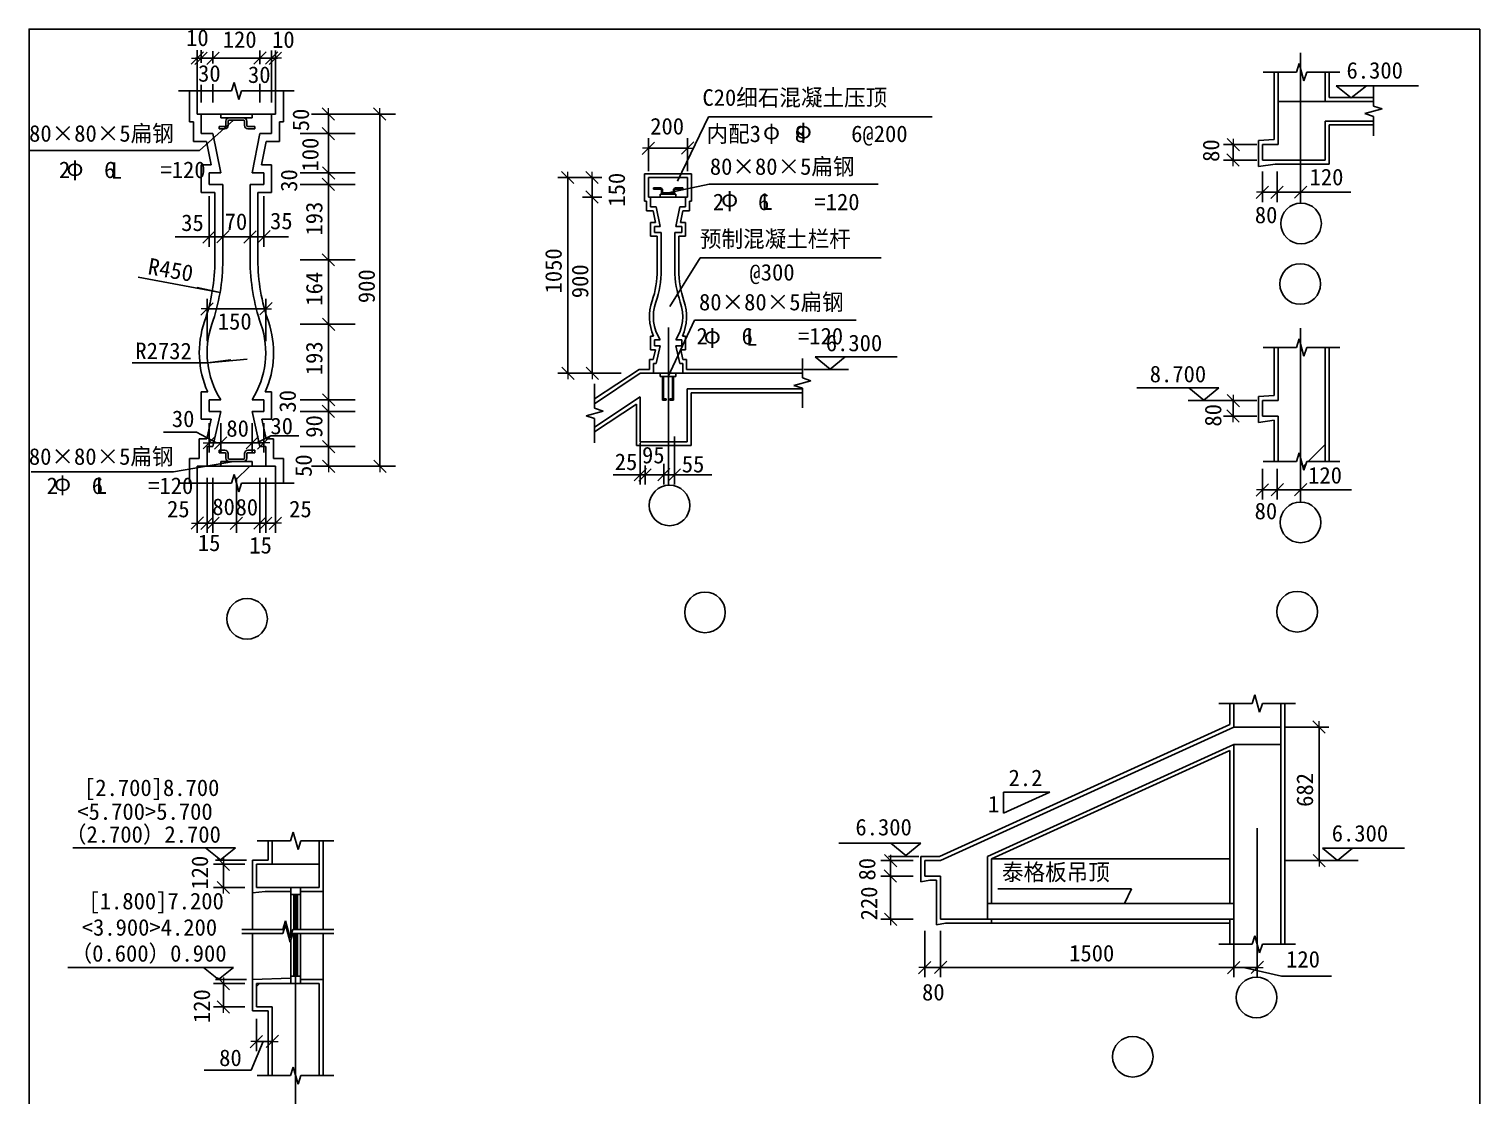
# Model space of a CAD drawing. Header units: metres. Extents: x 61486 to 98583, y -574 to 51360.
# Drawn here: x 61486 to 98583, y 24092 to 51360 of the extents above; entities that cross this region are included whole.
import ezdxf

# ---------------------------------------------------------------- set-up
doc = ezdxf.new("R2010")
doc.units = ezdxf.units.M
for name, color, linetype in [('AXIS', 3, 'Continuous'), ('OTHER', 7, 'Continuous'), ('PUB_DIM', 3, 'Continuous'), ('Q', 4, 'Continuous')]:
    doc.layers.add(name, color=color, linetype=linetype)
pattern_1 = [(45, (0, 0), (-3367.6, 3367.6), [])]

# ---------------------------------------------------------------- blocks, each defined once
blk = doc.blocks.new('_DIMX')
at = {"lineweight": 15}
blk.add_line((-150, 0), (150, 0), dxfattribs=at)
blk.add_lwpolyline([(-153.99, -153.92), (159.83, 160.12)])

msp = doc.modelspace()

# ---------------------------------------------------------------- hatches: boundary and pattern name
h = msp.add_hatch()
h.set_pattern_fill('ANSI31', scale=3000)
h.paths.add_polyline_path([(93423.49, 48407.92), (93023.49, 48407.92), (93023.49, 48007.92), (94623.49, 48007.92), (94623.49, 49007.92), (95862.76, 49007.92), (95862.76, 49127.92), (95642.76, 49197.92), (96082.76, 49317.92), (95862.76, 49387.92), (95862.76, 49507.92), (93423.49, 49507.92)])
h.paths.add_polyline_path([(94623.49, 49507.92), (94623.49, 50258.72), (94153.49, 50258.72), (94083.49, 50038.72), (93963.49, 50478.72), (93893.49, 50258.72), (93423.49, 50258.72), (93423.49, 49507.92)])
h = msp.add_hatch()
h.set_pattern_fill('ANSI31', scale=3000)
h.paths.add_polyline_path([(66849, 49557.28), (66729, 49997.28), (66659, 49777.28), (65789, 49777.28), (65789, 49186.61), (67789, 49186.61), (67789, 49777.28), (66919, 49777.28)])
h.paths.add_polyline_path([(65789, 40186.61), (65789, 39753.33), (66659, 39753.33), (66729, 39973.33), (66849, 39533.33), (66919, 39753.33), (67789, 39753.33), (67789, 40186.61)])
h = msp.add_hatch()
h.set_pattern_fill('AN33C', scale=1500)
h.set_pattern_definition(pattern_1)
h.paths.add_polyline_path([(67789, 49186.61), (67789, 49777.28), (66919, 49777.28), (66849, 49557.28), (66729, 49997.28), (66659, 49777.28), (65789, 49777.28), (65789, 49186.61)])
h.paths.add_polyline_path([(65789, 40186.61), (65789, 39753.33), (66659, 39753.33), (66729, 39973.33), (66849, 39533.33), (66919, 39753.33), (67789, 39753.33), (67789, 40186.61)])
h = msp.add_hatch()
h.set_pattern_fill('AN33C', scale=1500)
h.set_pattern_definition(pattern_1)
h.paths.add_polyline_path([(94623.49, 49007.92), (95862.76, 49007.92), (95862.76, 49127.92), (95642.76, 49197.92), (96082.76, 49317.92), (95862.76, 49387.92), (95862.76, 49507.92), (93423.49, 49507.92), (93423.49, 48407.92), (93023.49, 48407.92), (93023.49, 48007.92), (94623.49, 48007.92)])
h = msp.add_hatch()
h.set_pattern_fill('ANSI31', scale=3000)
h.paths.add_polyline_path([(93998.49, 40400.14), (94083.49, 40088.48), (94153.49, 40308.48), (94623.49, 40308.48), (94623.49, 43220.96), (94153.49, 43220.96), (94083.49, 43000.96), (93998.49, 43312.63)])
h.paths.add_polyline_path([(93998.49, 43312.63), (93963.49, 43440.96), (93893.49, 43220.96), (93423.49, 43220.96), (93423.49, 41865.02), (93023.49, 41865.02), (93023.49, 41465.02), (93423.49, 41465.02), (93423.49, 40308.48), (93893.49, 40308.48), (93963.49, 40528.48), (93998.49, 40400.14)])
h = msp.add_hatch()
h.set_pattern_fill('AN33C', scale=1500)
h.set_pattern_definition(pattern_1)
h.paths.add_polyline_path([(78313.52, 42162.94), (81258.91, 42162.94), (81258.91, 42182.94), (81038.91, 42252.94), (81478.91, 42372.94), (81258.91, 42442.94), (81258.91, 42562.94), (78023.82, 42562.94), (78023.82, 42479.17), (77967.39, 42479.17), (77967.39, 41879.17), (77872.44, 41879.17), (77872.44, 41909.17), (77937.39, 41909.17), (77937.39, 42479.17), (77710.25, 42479.17), (77710.25, 41909.17), (77775.2, 41909.17), (77775.2, 41879.17), (77680.25, 41879.17), (77680.25, 42479.17), (77623.82, 42479.17), (77623.82, 42562.94), (77113.52, 42562.94), (75946.34, 41784.82), (75946.34, 41666.67), (76166.34, 41596.67), (75726.34, 41476.67), (75946.34, 41406.67), (75946.34, 41183.9), (77113.52, 41962.02), (77113.52, 40812.94), (78313.52, 40812.94)])
h = msp.add_hatch()
h.set_pattern_fill('ANSI31', scale=3000)
h.paths.add_polyline_path([(78313.52, 42162.94), (81258.91, 42162.94), (81258.91, 42182.94), (81038.91, 42252.94), (81478.91, 42372.94), (81258.91, 42442.94), (81258.91, 42562.94), (78023.82, 42562.94), (78023.82, 42479.17), (77967.39, 42479.17), (77967.39, 41879.17), (77872.44, 41879.17), (77872.44, 41909.17), (77937.39, 41909.17), (77937.39, 42479.17), (77710.25, 42479.17), (77710.25, 41909.17), (77775.2, 41909.17), (77775.2, 41879.17), (77680.25, 41879.17), (77680.25, 42479.17), (77623.82, 42479.17), (77623.82, 42562.94), (77113.52, 42562.94), (75946.34, 41784.82), (75946.34, 41666.67), (76166.34, 41596.67), (75726.34, 41476.67), (75946.34, 41406.67), (75946.34, 41183.9), (77113.52, 41962.02), (77113.52, 40812.94), (78313.52, 40812.94)])
h = msp.add_hatch()
h.set_pattern_fill('ANSI31', scale=3000)
h.paths.add_polyline_path([(84789.83, 29708.16), (84789.83, 28608.16), (85989.83, 28608.16), (85989.83, 30214.23), (92289.83, 33077.87), (93489.83, 33077.87), (93489.83, 33517.25), (92289.83, 33517.25), (84789.83, 30108.16), (84389.83, 30108.16), (84389.83, 29708.16)])
h.paths.add_polyline_path([(92289.83, 30108.16), (93489.83, 30108.16), (93489.83, 33077.87), (92289.83, 33077.87)])
h.paths.add_polyline_path([(92829.83, 34344.66), (92759.83, 34124.66), (92289.83, 34124.66), (92289.83, 33517.25), (93489.83, 33517.25), (93489.83, 34124.66), (93019.83, 34124.66), (92949.83, 33904.66)])
h.paths.add_polyline_path([(92889.83, 30108.16), (92289.83, 30108.16), (92289.83, 28608.16), (92889.83, 28608.16)])
h.paths.add_polyline_path([(92889.83, 28608.16), (93489.83, 28608.16), (93489.83, 30108.16), (92889.83, 30108.16)])
h.paths.add_polyline_path([(92889.83, 27968.01), (92949.83, 27748.01), (93019.83, 27968.01), (93489.83, 27968.01), (93489.83, 28608.16), (92889.83, 28608.16)])
h.paths.add_polyline_path([(92889.83, 28608.16), (92289.83, 28608.16), (92289.83, 27968.01), (92759.83, 27968.01), (92829.83, 28188.01), (92889.83, 27968.01)])
h = msp.add_hatch()
h.set_pattern_fill('AN33C', scale=1500)
h.set_pattern_definition(pattern_1)
h.paths.add_polyline_path([(84789.83, 30108.16), (84389.83, 30108.16), (84389.83, 29708.16), (84789.83, 29708.16), (84789.83, 28608.16), (85989.83, 28608.16), (85989.83, 30214.23), (92289.83, 33077.87), (93489.83, 33077.87), (93489.83, 33517.25), (92289.83, 33517.25)])
h = msp.add_hatch()
h.set_pattern_fill('ANSI31', scale=3000)
h.paths.add_polyline_path([(68362.87, 30394.55), (68242.87, 30834.55), (68172.87, 30614.55), (67702.87, 30614.55), (67702.87, 30016.62), (68902.87, 30016.62), (68902.87, 30614.55), (68432.87, 30614.55)])
h.paths.add_polyline_path([(67302.87, 30016.62), (67302.87, 29416.62), (68902.87, 29416.62), (68902.87, 30016.62)])
h.paths.add_polyline_path([(67702.87, 26365.45), (67702.87, 24611.71), (68172.87, 24611.71), (68242.87, 24831.71), (68362.87, 24391.71), (68432.87, 24611.71), (68902.87, 24611.71), (68902.87, 26965.45), (67302.87, 26965.45), (67302.87, 26365.45)])
h = msp.add_hatch()
h.set_pattern_fill('AN33C', scale=1500)
h.set_pattern_definition(pattern_1)
h.paths.add_polyline_path([(67302.87, 30016.62), (67302.87, 29416.62), (68902.87, 29416.62), (68902.87, 30016.62)])

# ---------------------------------------------------------------- linework, layer by layer
for p, q in [((93323.49, 48535.4), (93323.49, 50258.72)), ((93423.49, 48407.92), (93423.49, 50258.72)), ((93423.49, 49507.92), (93423.49, 50258.72)), ((94623.49, 49507.92), (94623.49, 50258.72)), ((94623.49, 49507.92), (94623.49, 50258.72)), ((94723.49, 49607.92), (94723.49, 50258.72)), ((65589, 48986.61), (65589, 49777.28)), ((65789, 49186.61), (65789, 49777.28)), ((65789, 49777.28), (65789, 49186.61)), ((67789, 49186.61), (67789, 49777.28)), ((67789, 49186.61), (67789, 49777.28)), ((67989, 48986.61), (67989, 49777.28)), ((95862.76, 49507.92), (93423.49, 49507.92)), ((95862.76, 49507.92), (93423.49, 49507.92)), ((93423.49, 49507.92), (93423.49, 48407.92)), ((94723.49, 49607.92), (95862.76, 49607.92)), ((65589, 48986.61), (65689, 48986.61)), ((65689, 48986.61), (65689, 48486.61)), ((65789, 49186.61), (67789, 49186.61)), ((65789, 49186.61), (67789, 49186.61)), ((65844.27, 48256.67), (66711.78, 49033.1)), ((65889, 49186.61), (65889, 48686.61)), ((67689, 49186.61), (65889, 49186.61)), ((65889, 49186.61), (65889, 48686.61)), ((66389, 49093.1), (66389, 49186.61)), ((66389, 49093.1), (67189, 49093.1)), ((66519.5, 49008.1), (66519.5, 48894.21)), ((66579.5, 49008.1), (66579.5, 48894.21)), ((66604.5, 49033.1), (66970.81, 49033.1)), ((66995.81, 49008.1), (66995.81, 48894.21)), ((67055.81, 49008.1), (67055.81, 48894.21)), ((67189, 49093.1), (67189, 49186.61)), ((67689, 49186.61), (67689, 48686.61)), ((67689, 48686.61), (67689, 49186.61)), ((67889, 48986.61), (67989, 48986.61)), ((67889, 48986.61), (67889, 48486.61)), ((78860.05, 49119.69), (78066.84, 47471.39)), ((84580.01, 49119.69), (78860.05, 49119.69)), ((94623.49, 48007.92), (94623.49, 49007.92)), ((94623.49, 49007.92), (95862.76, 49007.92)), ((94623.49, 48007.92), (94623.49, 49007.92)), ((94623.49, 49007.92), (95862.76, 49007.92)), ((65889, 48686.61), (66189, 48686.61)), ((65889, 48686.61), (66189, 48686.61)), ((66189, 48686.61), (66389, 47686.61)), ((66189, 48686.61), (66389, 47686.61)), ((66344.08, 48869.21), (66344.08, 48809.21)), ((66494.5, 48869.21), (66344.08, 48869.21)), ((66494.5, 48809.21), (66344.08, 48809.21)), ((67080.81, 48869.21), (67261.23, 48869.21)), ((67080.81, 48809.21), (67261.23, 48809.21)), ((67189, 47686.61), (67389, 48686.61)), ((67189, 47686.61), (67389, 48686.61)), ((67261.23, 48869.21), (67261.23, 48809.21)), ((67389, 48686.61), (67689, 48686.61)), ((67389, 48686.61), (67689, 48686.61)), ((94723.49, 47907.92), (94723.49, 48907.92)), ((94723.49, 48907.92), (95862.76, 48907.92)), ((65844.27, 48256.67), (61500.16, 48256.67)), ((65689, 48486.61), (66025.04, 48486.61)), ((66025.04, 48486.61), (66145.04, 47886.61)), ((67432.96, 47886.61), (67552.96, 48486.61)), ((67552.96, 48486.61), (67889, 48486.61)), ((92923.49, 48507.92), (93323.49, 48535.4)), ((92923.49, 47849.88), (92923.49, 48507.92)), ((93023.49, 48007.92), (93023.49, 48407.92)), ((93423.49, 48407.92), (93023.49, 48407.92)), ((93423.49, 48407.92), (93023.49, 48407.92)), ((93023.49, 48407.92), (93023.49, 48007.92)), ((65889, 47886.61), (66145.04, 47886.61)), ((65889, 47886.61), (65889, 47186.61)), ((67432.96, 47886.61), (67689, 47886.61)), ((67689, 47886.61), (67689, 47186.61)), ((92923.49, 47849.88), (93342.71, 47907.92)), ((94623.49, 48007.92), (93023.49, 48007.92)), ((93023.49, 48007.92), (94623.49, 48007.92)), ((94723.49, 47907.92), (93342.71, 47907.92)), ((66089, 47686.61), (66389, 47686.61)), ((66089, 47686.61), (66089, 47386.61)), ((66389, 47686.61), (66089, 47686.61)), ((66089, 47686.61), (66089, 47386.61)), ((67189, 47686.61), (67489, 47686.61)), ((67489, 47686.61), (67189, 47686.61)), ((67489, 47686.61), (67489, 47386.61)), ((67489, 47386.61), (67489, 47686.61)), ((77223.82, 46962.94), (77223.82, 47662.94)), ((77223.82, 47662.94), (78423.82, 47662.94)), ((77323.82, 47062.94), (77323.82, 47562.94)), ((77323.82, 47562.94), (78323.82, 47562.94)), ((78323.82, 47562.94), (77323.82, 47562.94)), ((77323.82, 47562.94), (77323.82, 47062.94)), ((78323.82, 47062.94), (78323.82, 47562.94)), ((78323.82, 47062.94), (78323.82, 47562.94)), ((78423.82, 46962.94), (78423.82, 47662.94)), ((65889, 47186.61), (66239, 47186.61)), ((66089, 47386.61), (66439, 47386.61)), ((66089, 47386.61), (66439, 47386.61)), ((66239, 47186.61), (66239, 45458.47)), ((66439, 47386.61), (66439, 45458.47)), ((66439, 47386.61), (66439, 45458.47)), ((67139, 47386.61), (67139, 45458.47)), ((67139, 47386.61), (67489, 47386.61)), ((67139, 45458.47), (67139, 47386.61)), ((67139, 47386.61), (67489, 47386.61)), ((67339, 47186.61), (67339, 45458.47)), ((67339, 47186.61), (67689, 47186.61)), ((77629.37, 47298), (77448.94, 47298)), ((77448.94, 47268), (77448.94, 47298)), ((77629.37, 47268), (77448.94, 47268)), ((77623.82, 47142.75), (77623.82, 47062.94)), ((78023.82, 47142.75), (77623.82, 47142.75)), ((77654.37, 47197.75), (77654.37, 47243)), ((77684.37, 47197.75), (77684.37, 47243)), ((77709.37, 47172.75), (77938.28, 47172.75)), ((78876.13, 47394.08), (77823.82, 47172.75)), ((77963.28, 47197.75), (77963.28, 47243)), ((77993.28, 47197.75), (77993.28, 47243)), ((78018.28, 47298), (78198.7, 47298)), ((78018.28, 47268), (78198.7, 47268)), ((78023.82, 47142.75), (78023.82, 47062.94)), ((78198.7, 47268), (78198.7, 47298)), ((83192.98, 47394.08), (78876.13, 47394.08)), ((77223.82, 46962.94), (77273.82, 46962.94)), ((77273.82, 46962.94), (77273.82, 46712.94)), ((77323.82, 47062.94), (78323.82, 47062.94)), ((77323.82, 47062.94), (78323.82, 47062.94)), ((77373.82, 47062.94), (77373.82, 46812.94)), ((78273.82, 47062.94), (77373.82, 47062.94)), ((77373.82, 47062.94), (77373.82, 46812.94)), ((77373.82, 46812.94), (77523.82, 46812.94)), ((77373.82, 46812.94), (77523.82, 46812.94)), ((77523.82, 46812.94), (77623.82, 46312.94)), ((77523.82, 46812.94), (77623.82, 46312.94)), ((78023.82, 46312.94), (78123.82, 46812.94)), ((78023.82, 46312.94), (78123.82, 46812.94)), ((78123.82, 46812.94), (78273.82, 46812.94)), ((78123.82, 46812.94), (78273.82, 46812.94)), ((78273.82, 47062.94), (78273.82, 46812.94)), ((78273.82, 46812.94), (78273.82, 47062.94)), ((78373.82, 46962.94), (78423.82, 46962.94)), ((78373.82, 46962.94), (78373.82, 46712.94)), ((77273.82, 46712.94), (77441.84, 46712.94)), ((77373.82, 46412.94), (77373.82, 46062.94)), ((77373.82, 46412.94), (77501.84, 46412.94)), ((77441.84, 46712.94), (77501.84, 46412.94)), ((78145.8, 46412.94), (78205.8, 46712.94)), ((78145.8, 46412.94), (78273.82, 46412.94)), ((78205.8, 46712.94), (78373.82, 46712.94)), ((78273.82, 46412.94), (78273.82, 46062.94)), ((77373.82, 46062.94), (77548.82, 46062.94)), ((77473.82, 46312.94), (77473.82, 46162.94)), ((77473.82, 46312.94), (77623.82, 46312.94)), ((77623.82, 46312.94), (77473.82, 46312.94)), ((77473.82, 46312.94), (77473.82, 46162.94)), ((77473.82, 46162.94), (77648.82, 46162.94)), ((77473.82, 46162.94), (77648.82, 46162.94)), ((77548.82, 46062.94), (77548.82, 45198.87)), ((77648.82, 46162.94), (77648.82, 45198.87)), ((77648.82, 46162.94), (77648.82, 45198.87)), ((77998.82, 46162.94), (77998.82, 45198.87)), ((77998.82, 46162.94), (78173.82, 46162.94)), ((77998.82, 45198.87), (77998.82, 46162.94)), ((77998.82, 46162.94), (78173.82, 46162.94)), ((78023.82, 46312.94), (78173.82, 46312.94)), ((78173.82, 46312.94), (78023.82, 46312.94)), ((78098.82, 46062.94), (78098.82, 45198.87)), ((78098.82, 46062.94), (78273.82, 46062.94)), ((78173.82, 46312.94), (78173.82, 46162.94)), ((78173.82, 46162.94), (78173.82, 46312.94)), ((78648.56, 45513.79), (77869.24, 44266.25)), ((83275.76, 45513.79), (78648.56, 45513.79)), ((78498.95, 43920.29), (77823.82, 42479.17)), ((82631.55, 43920.29), (78498.95, 43920.29)), ((77373.82, 43512.94), (77373.82, 43162.94)), ((77373.82, 43512.94), (77456.37, 43512.94)), ((77473.82, 43412.94), (77623.82, 43412.94)), ((77473.82, 43412.94), (77473.82, 43262.94)), ((77623.82, 43412.94), (77473.82, 43412.94)), ((77473.82, 43412.94), (77473.82, 43262.94)), ((78023.82, 43412.94), (78173.82, 43412.94)), ((78173.82, 43412.94), (78023.82, 43412.94)), ((78173.82, 43412.94), (78173.82, 43262.94)), ((78173.82, 43262.94), (78173.82, 43412.94)), ((78191.28, 43512.94), (78273.82, 43512.94)), ((78273.82, 43512.94), (78273.82, 43162.94)), ((77373.82, 43162.94), (77499.16, 43162.94)), ((77443.6, 42912.94), (77499.16, 43162.94)), ((77473.82, 43262.94), (77623.82, 43262.94)), ((77473.82, 43262.94), (77623.82, 43262.94)), ((77623.82, 43262.94), (77523.82, 42812.94)), ((78023.82, 43262.94), (78173.82, 43262.94)), ((78123.82, 42812.94), (78023.82, 43262.94)), ((78023.82, 43262.94), (78173.82, 43262.94)), ((78148.48, 43162.94), (78273.82, 43162.94)), ((78148.48, 43162.94), (78204.04, 42912.94)), ((93323.49, 41992.49), (93323.49, 43220.96)), ((93423.49, 41865.02), (93423.49, 43220.96)), ((93423.49, 43220.96), (93423.49, 41865.02)), ((94623.49, 40308.48), (94623.49, 43220.96)), ((94623.49, 40308.48), (94623.49, 43220.96)), ((94723.49, 40308.48), (94723.49, 43220.96)), ((66054.19, 42826.66), (64126.76, 42826.66)), ((75946.34, 41905.01), (77083.24, 42662.94)), ((77348.82, 42662.94), (77083.24, 42662.94)), ((77348.82, 42912.94), (77348.82, 42662.94)), ((77348.82, 42912.94), (77443.6, 42912.94)), ((77523.82, 42812.94), (77448.82, 42812.94)), ((77448.82, 42812.94), (77448.82, 42562.94)), ((78198.82, 42812.94), (78123.82, 42812.94)), ((78198.82, 42562.94), (78198.82, 42812.94)), ((78204.04, 42912.94), (78298.82, 42912.94)), ((78298.82, 42912.94), (78298.82, 42662.94)), ((81258.91, 42662.94), (78298.82, 42662.94)), ((75946.34, 41784.82), (77113.52, 42562.94)), ((77113.52, 42562.94), (75946.34, 41784.82)), ((81258.91, 42562.94), (77113.52, 42562.94)), ((81258.91, 42562.94), (77113.52, 42562.94)), ((77448.82, 42562.94), (78198.82, 42562.94)), ((77623.82, 42562.94), (77623.82, 42479.17)), ((77623.82, 42479.17), (78023.82, 42479.17)), ((77680.25, 42479.17), (77680.25, 41879.17)), ((77710.25, 42479.17), (77710.25, 41909.17)), ((77937.39, 42479.17), (77937.39, 41909.17)), ((77967.39, 42479.17), (77967.39, 41879.17)), ((78023.82, 42562.94), (78023.82, 42479.17)), ((65889, 42086.61), (65889, 41386.61)), ((65889, 42086.61), (66054.09, 42086.61)), ((67523.91, 42086.61), (67689, 42086.61)), ((67689, 42086.61), (67689, 41386.61)), ((75946.34, 41183.9), (77113.52, 41962.02)), ((75946.34, 41183.9), (77113.52, 41962.02)), ((77113.52, 40812.94), (77113.52, 41962.02)), ((77113.52, 41962.02), (77113.52, 40812.94)), ((78313.52, 42162.94), (78313.52, 40812.94)), ((81258.91, 42162.94), (78313.52, 42162.94)), ((78313.52, 40812.94), (78313.52, 42162.94)), ((78313.52, 42162.94), (81258.91, 42162.94)), ((78413.52, 42062.94), (78413.52, 40712.94)), ((81258.91, 42062.94), (78413.52, 42062.94)), ((92923.49, 41965.02), (93323.49, 41992.49)), ((92923.49, 41306.97), (92923.49, 41965.02)), ((66089, 41886.61), (66389, 41886.61)), ((66089, 41886.61), (66089, 41586.61)), ((66389, 41886.61), (66089, 41886.61)), ((66089, 41886.61), (66089, 41586.61)), ((66089, 41586.61), (66389, 41586.61)), ((66089, 41586.61), (66389, 41586.61)), ((66189, 40686.61), (66389, 41586.61)), ((66389, 41586.61), (66189, 40686.61)), ((67189, 41886.61), (67489, 41886.61)), ((67489, 41886.61), (67189, 41886.61)), ((67189, 41586.61), (67389, 40686.61)), ((67189, 41586.61), (67489, 41586.61)), ((67389, 40686.61), (67189, 41586.61)), ((67189, 41586.61), (67489, 41586.61)), ((67489, 41886.61), (67489, 41586.61)), ((67489, 41586.61), (67489, 41886.61)), ((75946.34, 41063.71), (77013.52, 41775.17)), ((77013.52, 40712.94), (77013.52, 41775.17)), ((77680.25, 41879.17), (77775.2, 41879.17)), ((77710.25, 41909.17), (77775.2, 41909.17)), ((77775.2, 41879.17), (77775.2, 41909.17)), ((77937.39, 41909.17), (77872.44, 41909.17)), ((77872.44, 41879.17), (77872.44, 41909.17)), ((77967.39, 41879.17), (77872.44, 41879.17)), ((93023.49, 41465.02), (93023.49, 41865.02)), ((93423.49, 41865.02), (93023.49, 41865.02)), ((93423.49, 41865.02), (93023.49, 41865.02)), ((93023.49, 41865.02), (93023.49, 41465.02)), ((65889, 41386.61), (66139.68, 41386.61)), ((66028.57, 40886.61), (66139.68, 41386.61)), ((67438.33, 41386.61), (67549.44, 40886.61)), ((67438.33, 41386.61), (67689, 41386.61)), ((92923.49, 41306.97), (93323.49, 41362.36)), ((93423.49, 41465.02), (93023.49, 41465.02)), ((93023.49, 41465.02), (93423.49, 41465.02)), ((93323.49, 40308.48), (93323.49, 41362.36)), ((93423.49, 40308.48), (93423.49, 41465.02)), ((93423.49, 41465.02), (93423.49, 40308.48)), ((65764.19, 41057.93), (64925.42, 41057.93)), ((66282.45, 40785.42), (65764.19, 41057.93)), ((65839, 40886.61), (66028.57, 40886.61)), ((65839, 40886.61), (65839, 40386.61)), ((66389, 40994.62), (66389, 40901.11)), ((67189, 40994.62), (67189, 40901.11)), ((67313.91, 40786.63), (67668.05, 40963.53)), ((67549.44, 40886.61), (67739, 40886.61)), ((67668.05, 40963.53), (68385.9, 40963.53)), ((67739, 40886.61), (67739, 40386.61)), ((78313.52, 40812.94), (77113.52, 40812.94)), ((77113.52, 40812.94), (78313.52, 40812.94)), ((66039, 40686.61), (66189, 40686.61)), ((66039, 40686.61), (66039, 40186.61)), ((66189, 40686.61), (66039, 40686.61)), ((66039, 40686.61), (66039, 40186.61)), ((66494.5, 40592.78), (66344.08, 40592.78)), ((66344.08, 40532.78), (66344.08, 40592.78)), ((66494.5, 40532.78), (66344.08, 40532.78)), ((66519.5, 40393.89), (66519.5, 40507.78)), ((66579.5, 40393.89), (66579.5, 40507.78)), ((66995.81, 40393.89), (66995.81, 40507.78)), ((67055.81, 40393.89), (67055.81, 40507.78)), ((67080.81, 40592.78), (67261.23, 40592.78)), ((67080.81, 40532.78), (67261.23, 40532.78)), ((67261.23, 40532.78), (67261.23, 40592.78)), ((67389, 40686.61), (67539, 40686.61)), ((67539, 40686.61), (67389, 40686.61)), ((67539, 40686.61), (67539, 40186.61)), ((67539, 40186.61), (67539, 40686.61)), ((78413.52, 40712.94), (77013.52, 40712.94)), ((65176.14, 40040.92), (66716.43, 40308.89)), ((65589, 39753.33), (65589, 40386.61)), ((65589, 40386.61), (65839, 40386.61)), ((65789, 39753.33), (65789, 40186.61)), ((65789, 40186.61), (67789, 40186.61)), ((65789, 39753.33), (65789, 40186.61)), ((65789, 40186.61), (67789, 40186.61)), ((66039, 40186.61), (67539, 40186.61)), ((66389, 40308.89), (67189, 40308.89)), ((66389, 40308.89), (66389, 40186.61)), ((66604.5, 40368.89), (66970.81, 40368.89)), ((67189, 40308.89), (67189, 40186.61)), ((67739, 40386.61), (67989, 40386.61)), ((67789, 39753.33), (67789, 40186.61)), ((67789, 40186.61), (67789, 39753.33)), ((67989, 39753.33), (67989, 40386.61)), ((65176.14, 40040.92), (61540.88, 40040.92)), ((92189.83, 33581.65), (92189.83, 34124.66)), ((92289.83, 34124.66), (92289.83, 33517.25)), ((92289.83, 33517.25), (92289.83, 34124.66)), ((93489.83, 27968.01), (93489.83, 34124.66)), ((93489.83, 33517.25), (93489.83, 34124.66)), ((93589.83, 27968.01), (93589.83, 34124.66)), ((84768.17, 30208.16), (92189.83, 33581.65)), ((84789.83, 30108.16), (92289.83, 33517.25)), ((84789.83, 30108.16), (92289.83, 33517.25)), ((92289.83, 33517.25), (93489.83, 33517.25)), ((92289.83, 33517.25), (93489.83, 33517.25)), ((93489.83, 33517.25), (93489.83, 33077.87)), ((85989.83, 30214.23), (92289.83, 33077.87)), ((92289.83, 33077.87), (85989.83, 30214.23)), ((92289.83, 33077.87), (92289.83, 27968.01)), ((92289.83, 33077.87), (93489.83, 33077.87)), ((93489.83, 33077.87), (92289.83, 33077.87)), ((92289.83, 33077.87), (92289.83, 27968.01)), ((93489.83, 27968.01), (93489.83, 33077.87)), ((86089.83, 30149.84), (92189.83, 32922.57)), ((92189.83, 29008.16), (92189.83, 32922.57)), ((87584.69, 31855.24), (86404.1, 31855.24)), ((86404.1, 31855.24), (86404.1, 31318.6)), ((86404.1, 31318.6), (87584.69, 31855.24)), ((67602.87, 30614.55), (67602.87, 30116.62)), ((67702.87, 30614.55), (67702.87, 30016.62)), ((67702.87, 30016.62), (67702.87, 30614.55)), ((68902.87, 29416.62), (68902.87, 30614.55)), ((68902.87, 30614.55), (68902.87, 30016.62)), ((69002.87, 30614.55), (69002.87, 28349.59)), ((67202.87, 30116.62), (67202.87, 28349.59)), ((67202.87, 30116.62), (67602.87, 30116.62)), ((84289.83, 29564.48), (84289.83, 30208.16)), ((84768.17, 30208.16), (84289.83, 30208.16)), ((84789.83, 30108.16), (84389.83, 30108.16)), ((84389.83, 29708.16), (84389.83, 30108.16)), ((84389.83, 29708.16), (84389.83, 30108.16)), ((84389.83, 30108.16), (84789.83, 30108.16)), ((85989.83, 28608.16), (85989.83, 30214.23)), ((85989.83, 30214.23), (85989.83, 28608.16)), ((86089.83, 30149.84), (92189.83, 30149.84)), ((86089.83, 29008.16), (86089.83, 30149.84)), ((67302.87, 30016.62), (67302.87, 29416.62)), ((67302.87, 30016.62), (68902.87, 30016.62)), ((68902.87, 30016.62), (67302.87, 30016.62)), ((67302.87, 30016.62), (67302.87, 29416.62)), ((68902.87, 29416.62), (68902.87, 30016.62)), ((84789.83, 29708.16), (84389.83, 29708.16)), ((84789.83, 29708.16), (84389.83, 29708.16)), ((84789.83, 28608.16), (84789.83, 29708.16)), ((84789.83, 28608.16), (84789.83, 29708.16)), ((67202.87, 29280.45), (67521.34, 29316.62)), ((67302.87, 29416.62), (68902.87, 29416.62)), ((67302.87, 29416.62), (68902.87, 29416.62)), ((67521.34, 29316.62), (68177.87, 29316.62)), ((68177.87, 28176.73), (68177.87, 29416.62)), ((68427.87, 28349.59), (68427.87, 29416.62)), ((68427.87, 29316.62), (69002.87, 29316.62)), ((84289.83, 29564.48), (84521.36, 29608.16)), ((84689.83, 29608.16), (84521.36, 29608.16)), ((84689.83, 28464.48), (84689.83, 29608.16)), ((86252.06, 29382.78), (89672.05, 29382.78)), ((89672.05, 29382.78), (89491.51, 29008.16)), ((68177.87, 29238.05), (68427.87, 29238.05)), ((68257.87, 28349.59), (68257.87, 29238.05)), ((68287.87, 28349.59), (68287.87, 29238.05)), ((68317.87, 28349.59), (68317.87, 29238.05)), ((68347.87, 28349.59), (68347.87, 29238.05)), ((92289.83, 29008.16), (85989.83, 29008.16)), ((92289.83, 28608.16), (84789.83, 28608.16)), ((85989.83, 28608.16), (84789.83, 28608.16)), ((86089.83, 28508.16), (86089.83, 28608.16)), ((92189.83, 28608.16), (92189.83, 27968.01)), ((67202.87, 28243.54), (67202.87, 26265.45)), ((68257.87, 27152.28), (68257.87, 28243.54)), ((68287.87, 27152.28), (68287.87, 28243.54)), ((68317.87, 27152.28), (68317.87, 28243.54)), ((68347.87, 27152.28), (68347.87, 28243.54)), ((68427.87, 26965.45), (68427.87, 28243.54)), ((69002.87, 28243.54), (69002.87, 24611.71)), ((84689.83, 28464.48), (84921.36, 28508.16)), ((92189.83, 28508.16), (84921.36, 28508.16)), ((68177.87, 26965.45), (68177.87, 28070.68)), ((67202.87, 27065.45), (68177.87, 27099.04)), ((68177.87, 27152.28), (68427.87, 27152.28)), ((92541.22, 27373.33), (93512.31, 27151.24)), ((93512.31, 27151.24), (94787.6, 27151.24)), ((67302.87, 26365.45), (67302.87, 26965.45)), ((67302.87, 26965.45), (68902.87, 26965.45)), ((68902.87, 26965.45), (67302.87, 26965.45)), ((67302.87, 26965.45), (67302.87, 26365.45)), ((68427.87, 27065.45), (69002.87, 27065.45)), ((68902.87, 26965.45), (68902.87, 24611.71)), ((68902.87, 24611.71), (68902.87, 26965.45)), ((67302.87, 26365.45), (67702.87, 26365.45)), ((67302.87, 26365.45), (67702.87, 26365.45)), ((67702.87, 24611.71), (67702.87, 26365.45)), ((67702.87, 26365.45), (67702.87, 24611.71)), ((67202.87, 26265.45), (67602.87, 26265.45)), ((67602.87, 24611.71), (67602.87, 26265.45)), ((67474.13, 25480.63), (67169.61, 24748.56)), ((67169.61, 24748.56), (65961.03, 24748.56))]:
    msp.add_line(p, q)
msp.add_lwpolyline([(98583.39, 51360.45), (98583.39, -573.78), (61485.59, -573.78), (61485.59, 51360.45)], close=True)
for points in [[(66373.79, 44629.21), (65787.35, 44753.28)], [(66050.92, 42827.52), (66645.74, 42901.64)]]:
    msp.add_lwpolyline(points)
for centre in [(94008.58, 46390.15), (93987.22, 44844.28), (77862.4, 39184.89), (93994.15, 38751.3), (67060.71, 36286.39), (78768.76, 36451.18), (93907.85, 36468.17), (92869.34, 26608.17), (89704.79, 25093.98)]:
    msp.add_circle(centre, 519.3)
for centre, radius, start, end in [((66604.5, 49008.1), 85, 90, 180), ((66604.5, 49008.1), 25, 90, 180), ((66970.81, 49008.1), 85, 0, 90), ((66970.81, 49008.1), 25, 0, 90), ((66494.5, 48894.21), 85, 270, 0), ((66494.5, 48894.21), 25, 270, 0), ((67080.81, 48894.21), 85, 180, 270), ((67080.81, 48894.21), 25, 180, 270), ((77629.37, 47243), 55, 0, 90), ((77629.37, 47243), 25, 0, 90), ((77709.37, 47197.75), 55, 180, 270), ((77709.37, 47197.75), 25, 180, 270), ((77938.28, 47197.75), 25, 270, 0), ((77938.28, 47197.75), 55, 270, 0), ((78018.28, 47243), 55, 90, 180), ((78018.28, 47243), 25, 90, 180), ((61439, 45458.47), 4800, 340.85, 0), ((61439, 45458.47), 5000, 340.85, 0), ((61439, 45458.47), 5000, 340.85, 0), ((72139, 45458.47), 5000, 180, 199.15), ((72139, 45458.47), 5000, 180, 199.15), ((72139, 45458.47), 4800, 180, 199.15), ((75148.82, 45198.87), 2400, 340.85, 0), ((75148.82, 45198.87), 2500, 340.85, 0), ((75148.82, 45198.87), 2500, 340.85, 0), ((80498.82, 45198.87), 2500, 180, 199.15), ((80498.82, 45198.87), 2500, 180, 199.15), ((80498.82, 45198.87), 2400, 180, 199.15), ((78564.89, 44012.94), 1216.07, 160.85, 204.28), ((78564.89, 44012.94), 1116.07, 160.85, 212.52), ((78564.89, 44012.94), 1116.07, 160.85, 212.52), ((77082.75, 44012.94), 1116.07, 327.48, 19.15), ((77082.75, 44012.94), 1116.07, 327.48, 19.15), ((77082.75, 44012.94), 1216.07, 335.72, 19.15), ((68271.15, 43086.61), 2432.14, 160.85, 204.28), ((68271.15, 43086.61), 2232.14, 160.85, 212.52), ((68271.15, 43086.61), 2232.14, 160.85, 212.52), ((65306.86, 43086.61), 2232.14, 327.48, 19.15), ((65306.86, 43086.61), 2232.14, 327.48, 19.15), ((65306.86, 43086.61), 2432.14, 335.72, 19.15), ((66494.5, 40507.78), 85, 0, 90), ((66494.5, 40507.78), 25, 0, 90), ((67080.81, 40507.78), 85, 90, 180), ((67080.81, 40507.78), 25, 90, 180), ((66604.5, 40393.89), 85, 180, 270), ((66604.5, 40393.89), 25, 180, 270), ((66970.81, 40393.89), 85, 270, 0), ((66970.81, 40393.89), 25, 270, 0)]:
    msp.add_arc(centre, radius, start, end)
at = {"layer": 'AXIS'}
for p, q in [((93998.49, 46926.44), (93998.49, 50755.66)), ((77831.63, 39708.38), (77831.63, 43735.3)), ((93998.49, 39281.8), (93998.49, 43717.9)), ((92889.83, 27126.68), (92889.83, 30936.11)), ((68302.87, 23770.37), (68302.87, 27579.81))]:
    msp.add_line(p, q, dxfattribs=at)
at = {"layer": 'OTHER'}
for p, q in [((93963.49, 50478.72), (93893.49, 50258.72)), ((94083.49, 50038.72), (93963.49, 50478.72)), ((93893.49, 50258.72), (93043.49, 50258.72)), ((94153.49, 50258.72), (94083.49, 50038.72)), ((95003.49, 50258.72), (94153.49, 50258.72)), ((65309, 49777.28), (66659, 49777.28)), ((66659, 49777.28), (66729, 49997.28)), ((66729, 49997.28), (66849, 49557.28)), ((66849, 49557.28), (66919, 49777.28)), ((66919, 49777.28), (68269, 49777.28)), ((95862.76, 49387.92), (95862.76, 49887.92)), ((96082.76, 49317.92), (95862.76, 49387.92)), ((95642.76, 49197.92), (96082.76, 49317.92)), ((95862.76, 49127.92), (95642.76, 49197.92)), ((95862.76, 48627.92), (95862.76, 49127.92)), ((93963.49, 43440.96), (93893.49, 43220.96)), ((94083.49, 43000.96), (93963.49, 43440.96)), ((93893.49, 43220.96), (93043.49, 43220.96)), ((94153.49, 43220.96), (94083.49, 43000.96)), ((95003.49, 43220.96), (94153.49, 43220.96)), ((81258.91, 42442.94), (81258.91, 42942.94)), ((81038.91, 42252.94), (81478.91, 42372.94)), ((81478.91, 42372.94), (81258.91, 42442.94)), ((75946.34, 41666.67), (75946.34, 42289.62)), ((81258.91, 42182.94), (81038.91, 42252.94)), ((81258.91, 41682.94), (81258.91, 42182.94)), ((75726.34, 41476.67), (76166.34, 41596.67)), ((76166.34, 41596.67), (75946.34, 41666.67)), ((75946.34, 41406.67), (75726.34, 41476.67)), ((75946.34, 40783.71), (75946.34, 41406.67)), ((93893.49, 40308.48), (93963.49, 40528.48)), ((93963.49, 40528.48), (94083.49, 40088.48)), ((93043.49, 40308.48), (93893.49, 40308.48)), ((94083.49, 40088.48), (94153.49, 40308.48)), ((94153.49, 40308.48), (95003.49, 40308.48)), ((65309, 39753.33), (66659, 39753.33)), ((66659, 39753.33), (66729, 39973.33)), ((66729, 39973.33), (66849, 39533.33)), ((66849, 39533.33), (66919, 39753.33)), ((66919, 39753.33), (68269, 39753.33)), ((92759.83, 34124.66), (92829.83, 34344.66)), ((92829.83, 34344.66), (92949.83, 33904.66)), ((91909.83, 34124.66), (92759.83, 34124.66)), ((92949.83, 33904.66), (93019.83, 34124.66)), ((93019.83, 34124.66), (93869.83, 34124.66)), ((68172.87, 30614.55), (68242.87, 30834.55)), ((68242.87, 30834.55), (68362.87, 30394.55)), ((67322.87, 30614.55), (68172.87, 30614.55)), ((68362.87, 30394.55), (68432.87, 30614.55)), ((68432.87, 30614.55), (69282.87, 30614.55)), ((67972.87, 28349.59), (68042.87, 28569.59)), ((68042.87, 28569.59), (68162.87, 28129.59)), ((66922.87, 28349.59), (67972.87, 28349.59)), ((66922.87, 28243.54), (67972.87, 28243.54)), ((67972.87, 28243.54), (68042.87, 28463.54)), ((68042.87, 28463.54), (68162.87, 28023.54)), ((68162.87, 28129.59), (68232.87, 28349.59)), ((68162.87, 28023.54), (68232.87, 28243.54)), ((68232.87, 28349.59), (69282.87, 28349.59)), ((68232.87, 28243.54), (69282.87, 28243.54)), ((91909.83, 27968.01), (92759.83, 27968.01)), ((92759.83, 27968.01), (92829.83, 28188.01)), ((92829.83, 28188.01), (92949.83, 27748.01)), ((92949.83, 27748.01), (93019.83, 27968.01)), ((93019.83, 27968.01), (93869.83, 27968.01)), ((67322.87, 24611.71), (68172.87, 24611.71)), ((68172.87, 24611.71), (68242.87, 24831.71)), ((68242.87, 24831.71), (68362.87, 24391.71)), ((68362.87, 24391.71), (68432.87, 24611.71)), ((68432.87, 24611.71), (69282.87, 24611.71))]:
    msp.add_line(p, q, dxfattribs=at)
at = {"layer": 'PUB_DIM'}
for p, q in [((65788, 50616.13), (65787, 50616.13)), ((65789, 49486.61), (65789, 50816.25)), ((65889, 50616.13), (65789, 50616.13)), ((65888, 50616.13), (65887, 50616.13)), ((65889, 50492.53), (65889, 50816.25)), ((66189, 50616.13), (65889, 50616.13)), ((65890, 50616.13), (65891, 50616.13)), ((66189, 50502.85), (66189, 50790.75)), ((66189, 50475.33), (66189, 50790.73)), ((67388, 50616.13), (66190, 50616.13)), ((66190, 50616.13), (66191, 50616.13)), ((67388, 50616.13), (67387, 50616.13)), ((67389, 50458.39), (67389, 50814.05)), ((67389, 50601.18), (67389, 50802.38)), ((67689, 50616.13), (67389, 50616.13)), ((67688, 50616.13), (67687, 50616.13)), ((67689, 49486.61), (67689, 50809.87)), ((67689, 49486.61), (67689, 50809.87)), ((67789, 50616.13), (67689, 50616.13)), ((67690, 50616.13), (67691, 50616.13)), ((67789, 49486.61), (67789, 50809.87)), ((67790, 50616.13), (67791, 50616.13)), ((65889, 49486.61), (65889, 49931.65)), ((66189, 49486.61), (66189, 49948.85)), ((67389, 49486.61), (67389, 49959.99)), ((67389, 49486.61), (67389, 49938.44)), ((97009.79, 49910.54), (94910.32, 49910.54)), ((95294.16, 49598.27), (94910.32, 49910.54)), ((95678.01, 49910.54), (95294.16, 49598.27)), ((66189, 49486.61), (66189, 49646.04)), ((68705.7, 49186.61), (70109.15, 49186.61)), ((68805.7, 49186.61), (70856.06, 49186.61)), ((69142.45, 48687.61), (69142.45, 49185.61)), ((70453.9, 40187.61), (70453.9, 49185.61)), ((68420.85, 48686.61), (69824.3, 48686.61)), ((68420.85, 48686.61), (69824.3, 48686.61)), ((69142.45, 47687.61), (69142.45, 48685.61)), ((77323.82, 47726.64), (77323.82, 48567.51)), ((78322.82, 48317.51), (77324.82, 48317.51)), ((78323.82, 47726.64), (78323.82, 48567.51)), ((92881.14, 48407.92), (92022.07, 48407.92)), ((92272.07, 48408.92), (92272.07, 48409.92)), ((92272.07, 48407.92), (92272.07, 48007.92)), ((92881.14, 48007.92), (92022.07, 48007.92)), ((92272.07, 48006.92), (92272.07, 48005.92)), ((68420.85, 47686.61), (69824.3, 47686.61)), ((68420.85, 47686.61), (69824.3, 47686.61)), ((69142.45, 47687.61), (69142.45, 47688.61)), ((69142.45, 47386.61), (69142.45, 47686.61)), ((76132.24, 47562.94), (75009.54, 47562.94)), ((75259.54, 47561.94), (75259.54, 42563.94)), ((76131.17, 47562.94), (75633.23, 47562.94)), ((75883.23, 47561.94), (75883.23, 47063.94)), ((93023.49, 47718.72), (93023.49, 46937.46)), ((93398.49, 47718.72), (93398.49, 46937.46)), ((93398.49, 47718.72), (93398.49, 46937.46)), ((93998.49, 47718.72), (93998.49, 46937.46)), ((68420.85, 47386.61), (69824.3, 47386.61)), ((68420.85, 47386.61), (69824.3, 47386.61)), ((69142.45, 45459.46), (69142.45, 47385.61)), ((69142.45, 47385.61), (69142.45, 47384.61)), ((93024.49, 47187.46), (93397.49, 47187.46)), ((93399.49, 47187.46), (95278.08, 47187.46)), ((66089, 47086.61), (66089, 45797.24)), ((66439, 47086.61), (66439, 45797.24)), ((66439, 47086.61), (66439, 45797.24)), ((67139, 47086.61), (67139, 45797.24)), ((67139, 47086.61), (67139, 45797.24)), ((67489, 47086.61), (67489, 45797.24)), ((76131.17, 47062.94), (75633.23, 47062.94)), ((76131.17, 47062.94), (75633.23, 47062.94)), ((75883.23, 47061.94), (75883.23, 42563.94)), ((65221.24, 46047.24), (66438, 46047.24)), ((66438, 46047.24), (66437, 46047.24)), ((66439, 46047.24), (67139, 46047.24)), ((67140, 46047.24), (67141, 46047.24)), ((67140, 46047.24), (68116.87, 46047.24)), ((68420.85, 45458.46), (69824.3, 45458.46)), ((68494.53, 45458.46), (69392.45, 45458.46)), ((69142.45, 43819.66), (69142.45, 45457.46)), ((66369.38, 44626.99), (64279.54, 45017.31)), ((66039, 43386.61), (66039, 44461.2)), ((67538, 44211.2), (66040, 44211.2)), ((67539, 43386.61), (67539, 44461.2)), ((68420.85, 43818.66), (69824.3, 43818.66)), ((68494.53, 43818.66), (69392.45, 43818.66)), ((69142.45, 41887.61), (69142.45, 43817.66)), ((66054.19, 42826.66), (67059.81, 42921.41)), ((81297.79, 42662.94), (82441.66, 42662.94)), ((83685.58, 42981.98), (81586.11, 42981.98)), ((81969.95, 42669.71), (81586.11, 42981.98)), ((82353.8, 42981.98), (81969.95, 42669.71)), ((76590.13, 42562.94), (75009.54, 42562.94)), ((76629.11, 42562.94), (75633.23, 42562.94)), ((89807.02, 42190.75), (91906.49, 42190.75)), ((91138.8, 42190.75), (91522.65, 41878.48)), ((91522.65, 41878.48), (91906.49, 42190.75)), ((68420.85, 41886.61), (69824.3, 41886.61)), ((68420.85, 41886.61), (69824.3, 41886.61)), ((68420.85, 41586.61), (69824.3, 41586.61)), ((68420.85, 41586.61), (69824.3, 41586.61)), ((69142.45, 41887.61), (69142.45, 41888.61)), ((69142.45, 41586.61), (69142.45, 41886.61)), ((69142.45, 40687.61), (69142.45, 41585.61)), ((69142.45, 41585.61), (69142.45, 41584.61)), ((92112.14, 41865.01), (91119.61, 41865.01)), ((92881.14, 41865.01), (92022.07, 41865.01)), ((92272.07, 41866.01), (92272.07, 41867.01)), ((92272.07, 41865.01), (92272.07, 41465.01)), ((66089.01, 41286.61), (66089.01, 40534.26)), ((66389.01, 41286.61), (66389.01, 40534.26)), ((66389.01, 41286.61), (66389.01, 40534.26)), ((67189.01, 41286.61), (67189.01, 40534.26)), ((67189.01, 41286.61), (67189.01, 40534.26)), ((67489.01, 41286.61), (67489.01, 40534.26)), ((92881.14, 41465.01), (92022.07, 41465.01)), ((92272.07, 41464.01), (92272.07, 41463.01)), ((77988.52, 40942.12), (77988.52, 39715.37)), ((66088.01, 40784.26), (66087.01, 40784.26)), ((66089.01, 40784.26), (66389.01, 40784.26)), ((66390.01, 40784.26), (67188.01, 40784.26)), ((66390.01, 40784.26), (66391.01, 40784.26)), ((67188.01, 40784.26), (67187.01, 40784.26)), ((67189.01, 40784.26), (67489.01, 40784.26)), ((67490.01, 40784.26), (67491.01, 40784.26)), ((68420.85, 40686.61), (69824.3, 40686.61)), ((68420.85, 40686.61), (69824.3, 40686.61)), ((69142.45, 40187.61), (69142.45, 40685.61)), ((77113.52, 40785.28), (77113.52, 39715.37)), ((68705.7, 40186.61), (70109.15, 40186.61)), ((68805.7, 40186.61), (70856.06, 40186.61)), ((77238.52, 40200.93), (77238.52, 39715.37)), ((77713.52, 40247.93), (77713.52, 39715.37)), ((77713.52, 40197.01), (77713.52, 39715.37)), ((93023.49, 40116.45), (93023.49, 39335.2)), ((93398.49, 40116.45), (93398.49, 39335.2)), ((93398.49, 40116.45), (93398.49, 39335.2)), ((93998.49, 40116.45), (93998.49, 39335.2)), ((65789, 39886.61), (65789, 38480.38)), ((66039, 39886.61), (66039, 38480.38)), ((66039, 39886.61), (66039, 38480.38)), ((66189, 39886.61), (66189, 38480.38)), ((66189, 39886.61), (66189, 38480.38)), ((66789, 39886.61), (66789, 38480.38)), ((66789, 39886.61), (66789, 38480.38)), ((67389, 39886.61), (67389, 38480.38)), ((67389, 39886.61), (67389, 38480.38)), ((67539, 39886.61), (67539, 38480.38)), ((67539, 39886.61), (67539, 38480.38)), ((67789, 39886.61), (67789, 38480.38)), ((76423.22, 39965.37), (77238.52, 39965.37)), ((77112.52, 39965.37), (77111.52, 39965.37)), ((77239.52, 39965.37), (77240.52, 39965.37)), ((77239.52, 39965.37), (77712.52, 39965.37)), ((77712.52, 39965.37), (77711.52, 39965.37)), ((77713.52, 39965.37), (78942.77, 39965.37)), ((77989.52, 39965.37), (77990.52, 39965.37)), ((93024.49, 39585.2), (93397.49, 39585.2)), ((93399.49, 39585.2), (95296.48, 39585.2)), ((65788, 38730.38), (65787, 38730.38)), ((65789, 38730.38), (66039, 38730.38)), ((66038, 38730.38), (66037, 38730.38)), ((66039, 38730.38), (66189, 38730.38)), ((66040, 38730.38), (66041, 38730.38)), ((66188, 38730.38), (66187, 38730.38)), ((66189, 38730.38), (66789, 38730.38)), ((66190, 38730.38), (66191, 38730.38)), ((66788, 38730.38), (66787, 38730.38)), ((66789, 38730.38), (67389, 38730.38)), ((66790, 38730.38), (66791, 38730.38)), ((67388, 38730.38), (67387, 38730.38)), ((67389, 38730.38), (67539, 38730.38)), ((67390, 38730.38), (67391, 38730.38)), ((67538, 38730.38), (67537, 38730.38)), ((67539, 38730.38), (67789, 38730.38)), ((67540, 38730.38), (67541, 38730.38)), ((67790, 38730.38), (67791, 38730.38)), ((93580.94, 33517.25), (94719.16, 33517.25)), ((94469.16, 30109.16), (94469.16, 33516.25)), ((62606.09, 30436.6), (66768.63, 30436.6)), ((66000.94, 30436.6), (66384.78, 30124.33)), ((66384.78, 30124.33), (66768.63, 30436.6)), ((82187.99, 30550.41), (84287.46, 30550.41)), ((83519.77, 30550.41), (83903.62, 30238.14)), ((83903.62, 30238.14), (84287.46, 30550.41)), ((96655.35, 30424.58), (94555.88, 30424.58)), ((94939.73, 30112.31), (94555.88, 30424.58)), ((95323.57, 30424.58), (94939.73, 30112.31)), ((67048.14, 30116.62), (66252.96, 30116.62)), ((84089.83, 30108.16), (83261.41, 30108.16)), ((84238.82, 30208.16), (83461.45, 30208.16)), ((83511.41, 30109.16), (83511.41, 30110.16)), ((83511.41, 30108.16), (83511.41, 29708.16)), ((93580.94, 30108.16), (94719.16, 30108.16)), ((94320.53, 30108.16), (95465.25, 30108.16)), ((67002.87, 30016.62), (66205.4, 30016.62)), ((66455.4, 30017.62), (66455.4, 30018.62)), ((66455.4, 30016.62), (66455.4, 29416.62)), ((84089.83, 29708.16), (83261.41, 29708.16)), ((84089.83, 29708.16), (83261.41, 29708.16)), ((83511.41, 29707.16), (83511.41, 29706.16)), ((83511.41, 29707.16), (83511.41, 28609.16)), ((67002.87, 29416.62), (66205.4, 29416.62)), ((66455.4, 29415.62), (66455.4, 29414.62)), ((84089.83, 28608.16), (83261.41, 28608.16)), ((84389.84, 28308.16), (84389.84, 27125.03)), ((84789.84, 28308.16), (84789.84, 27125.03)), ((84789.84, 28308.16), (84789.84, 27125.03)), ((92289.84, 28308.16), (92289.84, 27125.03)), ((92289.84, 28308.16), (92289.84, 27125.03)), ((92889.84, 28308.16), (92889.84, 27125.03)), ((62478.8, 27377.06), (66711.22, 27377.06)), ((65943.53, 27377.06), (66327.37, 27064.79)), ((66327.37, 27064.79), (66711.22, 27377.06)), ((84390.84, 27375.03), (84788.84, 27375.03)), ((84790.84, 27375.03), (92288.84, 27375.03)), ((92290.84, 27375.03), (92888.84, 27375.03)), ((67002.87, 26965.45), (66205.4, 26965.45)), ((67048.14, 27065.45), (66252.96, 27065.45)), ((66455.4, 26966.45), (66455.4, 26967.45)), ((66455.4, 26965.45), (66455.4, 26365.45)), ((67002.87, 26365.45), (66205.4, 26365.45)), ((66455.4, 26364.45), (66455.4, 26363.45)), ((67302.87, 26065.45), (67302.87, 25234.59)), ((67702.87, 26065.45), (67702.87, 25234.59)), ((67701.87, 25484.59), (67303.87, 25484.59))]:
    msp.add_line(p, q, dxfattribs=at)

# ---------------------------------------------------------------- block references
for p in [(65789, 50616.13), (67389, 50616.13), (67689, 50616.13), (78323.82, 48317.51), (93998.49, 47187.46), (66439, 46047.24), (67489, 46047.24), (67539, 44211.2), (66089.01, 40784.26), (67189.01, 40784.26), (77113.52, 39965.37), (77713.52, 39965.37), (93398.49, 39585.2), (93998.49, 39585.2), (65789, 38730.38), (67389, 38730.38), (84789.84, 27375.03), (92889.84, 27375.03), (67702.87, 25484.59)]:
    msp.add_blockref('_DIMX', p, dxfattribs=at)
for p, rotation in [((65889, 50616.13), 180), ((66189, 50616.13), 180), ((67789, 50616.13), 180), ((69142.45, 49186.61), 90), ((70453.9, 49186.61), 90), ((69142.45, 48686.61), 90), ((77323.82, 48317.51), 180), ((92272.07, 48407.92), 270), ((92272.07, 48007.92), 90), ((69142.45, 47386.61), 90), ((69142.45, 47686.61), 270), ((75259.54, 47562.94), 90), ((75883.23, 47562.94), 90), ((75883.23, 47062.94), 90), ((93023.49, 47187.46), 180), ((93398.49, 47187.46), 180), ((66089, 46047.24), 180), ((67139, 46047.24), 180), ((69142.45, 45458.46), 90), ((66039, 44211.2), 180), ((69142.45, 43818.66), 270), ((75259.54, 42562.94), 270), ((75883.23, 42562.94), 270), ((69142.45, 41886.61), 270), ((92272.07, 41865.01), 270), ((69142.45, 41586.61), 90), ((92272.07, 41465.01), 90), ((66389.01, 40784.26), 180), ((67489.01, 40784.26), 180), ((69142.45, 40686.61), 270), ((69142.45, 40186.61), 270), ((70453.9, 40186.61), 270), ((77238.52, 39965.37), 180), ((77988.52, 39965.37), 180), ((93023.49, 39585.2), 180), ((66039, 38730.38), 180), ((66189, 38730.38), 180), ((66789, 38730.38), 180), ((67539, 38730.38), 180), ((67789, 38730.38), 180), ((94469.16, 33517.25), 90), ((66455.4, 30016.62), 270), ((83511.41, 30108.16), 270), ((94469.16, 30108.16), 270), ((83511.41, 29708.16), 90), ((66455.4, 29416.62), 90), ((83511.41, 28608.16), 270), ((84389.84, 27375.03), 180), ((92289.84, 27375.03), 180), ((66455.4, 26965.45), 270), ((66455.4, 26365.45), 90), ((67302.87, 25484.59), 180)]:
    msp.add_blockref('_DIMX', p, dxfattribs=dict(at, rotation=rotation))

# ---------------------------------------------------------------- texts
for s, p in [('10', (65502.19, 50925.34)), ('120', (66438.71, 50880.6)), ('10', (67700, 50879.73)), ('30', (65808.23, 50014.55)), ('30', (67084.36, 49982.33)), ('C20细石混凝土压顶', (78702.66, 49397.56)), ('200', (77368.13, 48664.77)), ('80×80×5扁钢', (61487.71, 48481.18)), ('内配3   8    6@200', (78808.38, 48471.11)), ('2   6    =120', (62250.97, 47551.33)), ('L', (63578.3, 47533.04)), ('80×80×5扁钢', (78892.51, 47634.91)), ('120', (94226.72, 47366)), ('2   6    =120', (78970.53, 46730.34)), ('L', (80209.75, 46739.03)), ('80', (92826.62, 46397.46)), ('35', (65376.37, 46198.11)), ('70', (66487.5, 46226.04)), ('35', (67647.84, 46243.21)), ('预制混凝土栏杆', (78639.5, 45784.27)), ('@300', (79906.09, 44931.65)), ('80×80×5扁钢', (78615.65, 44170.05)), ('150', (66312.66, 43677.75)), ('2   6    =120', (78550.19, 43301.14)), ('L', (79823.35, 43264.7)), ('30', (65137.85, 41187.2)), ('80', (66530.94, 40940.78)), ('30', (67658.02, 41002.63)), ('80×80×5扁钢', (61481.94, 40223.38)), ('25', (76461.29, 40088.15)), ('95', (77158.91, 40259.12)), ('55', (78175.37, 40028.5)), ('120', (94189.91, 39743.43)), ('2   6    =120', (61936.22, 39477.53)), ('L', (63194.7, 39478.96)), ('80', (66171.4, 38938.92)), ('80', (66766.23, 38928.59)), ('25', (65015.14, 38881.25)), ('25', (68136.28, 38881.25)), ('80', (92821.03, 38830.34)), ('15', (65802.46, 38017.68)), ('15', (67118.16, 37955.77)), ('泰格板吊顶', (86362.22, 29600.98)), ('1500', (88079.43, 27529.36)), ('120', (93626.65, 27373.94)), ('80', (84318.51, 26532.58)), ('80', (66347.31, 24855.85))]:
    msp.add_text(s, height=424).set_placement(p)
for s, p in [('50', (68645.38, 48748.42)), ('100', (68886.69, 47717.83)), ('80', (91917.22, 47964.91)), ('30', (68342.62, 47200.09)), ('150', (76721.97, 46820.26)), ('193', (68987.25, 46082.65)), ('1050', (75105.2, 44602.54)), ('900', (75785.48, 44480.86)), ('164', (68988.98, 44289.14)), ('900', (70327.2, 44354.53)), ('193', (68987.25, 42512.75)), ('30', (68307.15, 41557.76)), ('80', (91970.4, 41199.11)), ('90', (68987.25, 40914.65)), ('50', (68715.85, 39912.44)), ('682', (94315.69, 31480.63)), ('120', (66062.62, 29366.33)), ('80', (83124.27, 29598.2)), ('220', (83172.29, 28579.79)), ('120', (66113.34, 25953.88))]:
    msp.add_text(s, height=424, rotation=90).set_placement(p)
for s, p in [('6.300', (95171.03, 50093.38)), ('6.300', (81857.62, 43125.32)), ('8.700', (90139.68, 42331.68)), ('2.2', (86530.43, 32009.79)), ('[2.700]8.700', (62891.71, 31757.94)), ('<5.700>5.700', (62720.15, 31149.18)), ('1', (86003.93, 31340.82)), ('6.300', (82614.56, 30750.68)), ('（2.700）2.700', (62403.36, 30565.35)), ('6.300', (94793.09, 30594.21)), ('[1.800]7.200', (63005.44, 28861.32)), ('<3.900>4.200', (62833.88, 28188.68)), ('（0.600）0.900', (62549.58, 27524.37))]:
    msp.add_text(s, height=424, dxfattribs=at).set_placement(p)
for s, rotation, p in [('R450', 350.18, (64504.04, 45096.47)), ('R2732', 359.76, (64204.27, 42925.03))]:
    msp.add_text(s, height=424, rotation=rotation, dxfattribs=at).set_placement(p)
at = {"layer": 'Q'}
for p in [(80250.4, 48539.34), (81062.27, 48562.73), (62441.03, 47606.1), (79179.6, 46818.97), (78736.84, 43319.67), (62123.03, 39554.99)]:
    msp.add_text('φ', height=424, dxfattribs=at).set_placement(p)

doc.saveas('drawing.dxf')
